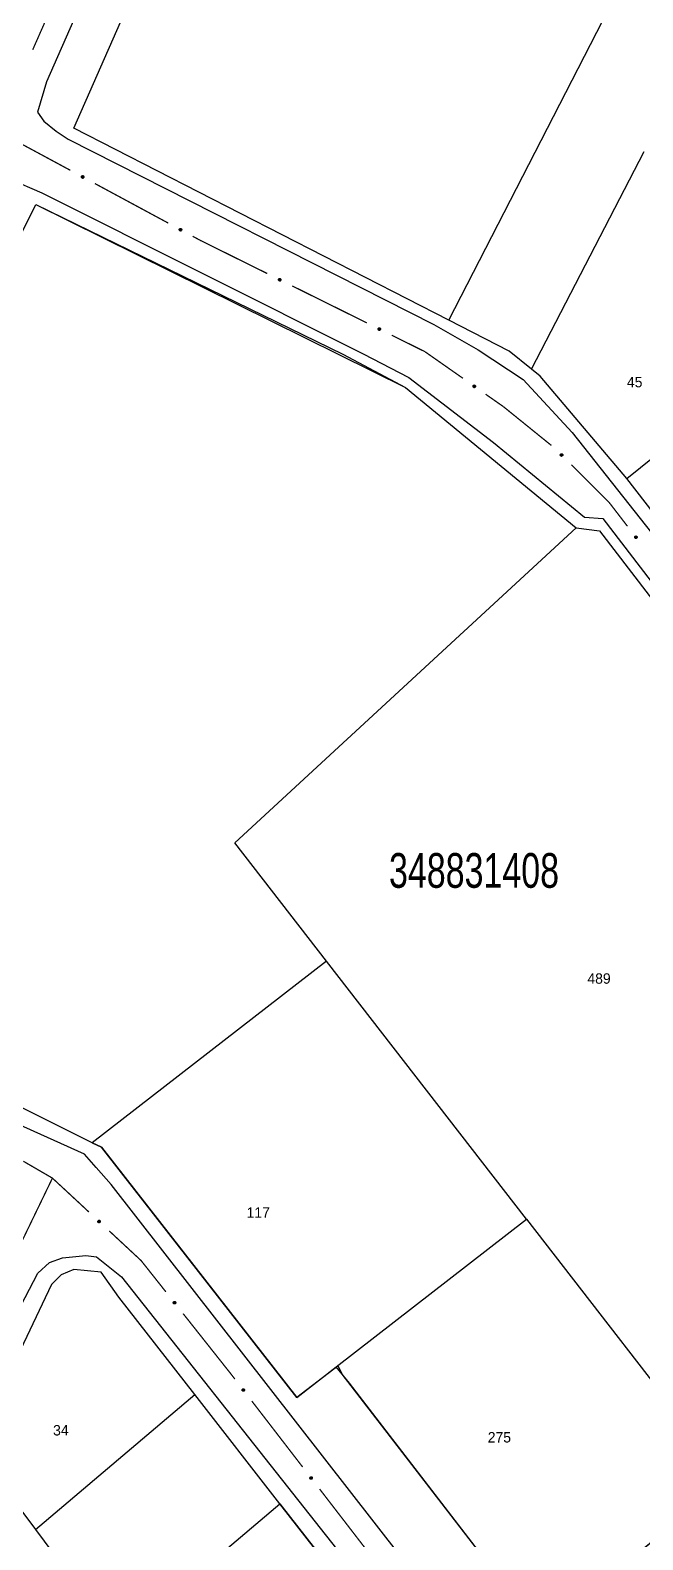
# Model space of a CAD drawing. Extents: x 200123 to 201542, y 4839549 to 4841240.
# Drawn here: x 200567.7 to 200655.9, y 4840266.9 to 4840484.2 of the extents above; entities that cross this region are included whole.
import ezdxf
from ezdxf.enums import TextEntityAlignment as Align

# ---------------------------------------------------------------- set-up
doc = ezdxf.new("R2010")
doc.units = 0
doc.header["$LTSCALE"] = 1.5
doc.header["$MEASUREMENT"] = 0
for name, color, linetype in [('CD_MALHA_LOTES', 7, 'CONTINUOUS'), ('CD_TXT_QUADRA', 2, 'CONTINUOUS'), ('RU-QUADRA', 210, 'CONTINUOUS'), ('SV-EIXO-RUA-PAV', 20, 'CONTINUOUS'), ('SV-RUA-PAVIM', 7, 'CONTINUOUS'), ('Th_NmrPort', 1, 'CONTINUOUS')]:
    doc.layers.add(name, color=color, linetype=linetype)
doc.styles.add('ARIAL', font='ARIAL.SHX')

msp = doc.modelspace()

# ---------------------------------------------------------------- linework, layer by layer
at = {"layer": 'CD_MALHA_LOTES', "linetype": 'Continuous', "flags": 128}
for points in [[(200573.97, 4840470.11), (200636.53, 4840612.3), (200637.14, 4840612.59), (200638.33, 4840612.62), (200684.7, 4840552.99)], [(200627.92, 4840442.46), (200684.7, 4840552.99)], [(200627.92, 4840442.46), (200573.97, 4840470.11)], [(200639.84, 4840435.39), (200656.03, 4840466.74)], [(200576.62, 4840324.04), (200516.1, 4840354.19), (200568.51, 4840459.1), (200612.67, 4840437.56), (200621.71, 4840432.75), (200646.24, 4840412.58)], [(200639.84, 4840435.39), (200636.6, 4840438.01), (200627.92, 4840442.46)], [(200653.56, 4840419.68), (200680.14, 4840441.06)], [(200653.56, 4840419.68), (200641.09, 4840434.39), (200639.84, 4840435.39)], [(200659.99, 4840411.38), (200653.56, 4840419.68)], [(200597.13, 4840367.2), (200646.24, 4840412.58)], [(200646.24, 4840412.58), (200649.6, 4840412.13), (200721.24, 4840318.82), (200670.9, 4840277.71), (200668.11, 4840275.45)], [(200610.33, 4840350.17), (200597.13, 4840367.2)], [(200610.33, 4840350.17), (200576.62, 4840324.04)], [(200639.12, 4840313.03), (200610.33, 4840350.17)], [(200576.62, 4840324.04), (200577.93, 4840323.39), (200606.04, 4840287.34)], [(200611.73, 4840291.76), (200639.12, 4840313.03)], [(200639.12, 4840313.03), (200667, 4840277.05)], [(200591.36, 4840287.81), (200580.44, 4840301.82), (200577.91, 4840305.38), (200573.98, 4840305.79), (200572.17, 4840305.04), (200570.75, 4840303.61), (200559.6, 4840280.18), (200568.43, 4840268.34)], [(200606.04, 4840287.34), (200611.73, 4840291.76)], [(200668.11, 4840275.45), (200644, 4840255.9), (200638.32, 4840257.35), (200613.66, 4840289.42), (200611.73, 4840291.76)], [(200568.43, 4840268.34), (200591.36, 4840287.81)], [(200603.64, 4840272.05), (200591.36, 4840287.81)], [(200580.36, 4840252.33), (200603.64, 4840272.05)], [(200603.64, 4840272.05), (200617.16, 4840254.71)], [(200568.43, 4840268.34), (200580.36, 4840252.33)]]:
    msp.add_lwpolyline(points, dxfattribs=at)
at = {"layer": 'RU-QUADRA', "linetype": 'Continuous', "flags": 128}
for points in [[(200763.36, 4840452.32), (200802.84, 4840399.58), (200751.22, 4840357.94), (200756.11, 4840351.9), (200744.6, 4840342.23), (200725.32, 4840327.11), (200682.28, 4840382.63), (200667.93, 4840401.14), (200659.99, 4840411.38), (200653.56, 4840419.68), (200641.09, 4840434.39), (200639.84, 4840435.39), (200636.6, 4840438.01), (200627.92, 4840442.46), (200573.97, 4840470.11), (200636.53, 4840612.3), (200637.14, 4840612.59), (200638.33, 4840612.62), (200684.7, 4840552.99), (200701.37, 4840530.22), (200741.81, 4840479.4), (200750.14, 4840468.94), (200753.98, 4840464.1)], [(200721.24, 4840318.82), (200670.9, 4840277.71), (200644, 4840255.9), (200638.32, 4840257.35), (200612.58, 4840290.74), (200612.03, 4840291.93), (200606.04, 4840287.34), (200580.82, 4840319.69), (200577.93, 4840323.39), (200576.62, 4840324.04), (200516.1, 4840354.19), (200568.51, 4840459.1), (200621.71, 4840432.75), (200646.24, 4840412.58), (200649.6, 4840412.13)], [(200559.6, 4840280.18), (200568.43, 4840268.34), (200580.36, 4840252.33), (200593.49, 4840234.73), (200607.81, 4840215.52), (200631.9, 4840235.79), (200617.16, 4840254.71), (200603.64, 4840272.05), (200591.36, 4840287.81), (200580.44, 4840301.82), (200577.91, 4840305.38), (200573.98, 4840305.79), (200572.17, 4840305.04), (200570.75, 4840303.61)]]:
    msp.add_lwpolyline(points, close=True, dxfattribs=at)
at = {"layer": 'SV-EIXO-RUA-PAV', "const_width": 0.18}
for points in [[(200568.051739, 4840481.393179), (200572.892442, 4840492.373507)], [(200562.91, 4840469.73), (200573.47206, 4840464.034135)], [(200576.992747, 4840462.135513), (200587.554807, 4840456.439648)], [(200591.075494, 4840454.541026), (200591.955666, 4840454.066371)], [(200591.955666, 4840454.066371), (200592.19, 4840453.94)], [(200592.19, 4840453.94), (200601.807186, 4840449.173092)], [(200605.391086, 4840447.396675), (200616.142789, 4840442.067426)], [(200619.726689, 4840440.291009), (200624.206565, 4840438.070489)], [(200624.206565, 4840438.070489), (200624.49, 4840437.93)], [(200624.49, 4840437.93), (200629.963423, 4840434.094256)], [(200633.239127, 4840431.798661), (200635.695906, 4840430.076964)], [(200635.695906, 4840430.076964), (200635.82, 4840429.99)], [(200635.82, 4840429.99), (200642.697642, 4840424.422827)], [(200645.571723, 4840421.645281), (200650.518319, 4840416.692384)], [(200650.518319, 4840416.692384), (200651.07, 4840416.14)], [(200651.07, 4840416.14), (200653.640998, 4840412.794476)], [(200570.89, 4840318.94), (200566.710631, 4840321.369351)], [(200570.89, 4840318.94), (200565.669108, 4840308.135266)], [(200571.011596, 4840318.827194), (200570.89, 4840318.94)], [(200574.21, 4840315.86), (200571.011596, 4840318.827194)], [(200574.67632, 4840315.425755), (200574.21, 4840315.86)], [(200576.139975, 4840314.062775), (200574.67632, 4840315.425755)], [(200583.66, 4840307.06), (200579.067284, 4840311.336815)], [(200584.109676, 4840306.492172), (200583.66, 4840307.06)], [(200587.213805, 4840302.572429), (200584.109676, 4840306.492172)], [(200596.6, 4840290.72), (200589.697108, 4840299.436635)], [(200597.137719, 4840290.021989), (200596.6, 4840290.72)], [(200606.902071, 4840277.346918), (200599.578807, 4840286.853221)], [(200616.666422, 4840264.671847), (200609.343159, 4840274.17815)]]:
    msp.add_lwpolyline(points, dxfattribs=at)
at = {"layer": 'SV-EIXO-RUA-PAV'}
for points in [[(200575.158191, 4840463.249912), (200575.204842, 4840463.264599), (200575.247939, 4840463.267682), (200575.284625, 4840463.259907), (200575.315252, 4840463.244584), (200575.344819, 4840463.225378), (200575.370356, 4840463.199439), (200575.392323, 4840463.16437), (200575.407384, 4840463.117676), (200575.407641, 4840463.073319), (200575.401943, 4840463.036945), (200575.387803, 4840463.004089), (200575.368665, 4840462.975679), (200575.340843, 4840462.950043), (200575.305086, 4840462.928129), (200575.257767, 4840462.91412), (200575.215495, 4840462.911388), (200575.180208, 4840462.91984), (200575.147267, 4840462.934264), (200575.117317, 4840462.954233), (200575.092395, 4840462.97984), (200575.070396, 4840463.015881), (200575.057189, 4840463.062768), (200575.053982, 4840463.104899), (200575.061936, 4840463.140295), (200575.076867, 4840463.172406), (200575.095769, 4840463.202295), (200575.120776, 4840463.229052), (200575.158191, 4840463.249912)], [(200589.240938, 4840455.655425), (200589.287589, 4840455.670112), (200589.330687, 4840455.673195), (200589.367372, 4840455.66542), (200589.397999, 4840455.650097), (200589.427566, 4840455.630891), (200589.453103, 4840455.604951), (200589.47507, 4840455.569883), (200589.490131, 4840455.523189), (200589.490388, 4840455.478832), (200589.48469, 4840455.442458), (200589.47055, 4840455.409602), (200589.451412, 4840455.381192), (200589.42359, 4840455.355556), (200589.387834, 4840455.333642), (200589.340514, 4840455.319633), (200589.298242, 4840455.316901), (200589.262955, 4840455.325353), (200589.230014, 4840455.339777), (200589.200064, 4840455.359746), (200589.175142, 4840455.385353), (200589.153143, 4840455.421394), (200589.139936, 4840455.468281), (200589.136729, 4840455.510412), (200589.144683, 4840455.545808), (200589.159614, 4840455.577919), (200589.178516, 4840455.607808), (200589.203523, 4840455.634565), (200589.240938, 4840455.655425)], [(200603.519289, 4840448.447322), (200603.565408, 4840448.463604), (200603.608374, 4840448.468167), (200603.645305, 4840448.461659), (200603.676441, 4840448.447398), (200603.706651, 4840448.429221), (200603.733065, 4840448.404175), (200603.756225, 4840448.369882), (200603.772883, 4840448.323733), (200603.774665, 4840448.279412), (200603.770221, 4840448.242863), (200603.75722, 4840448.20954), (200603.73907, 4840448.180489), (200603.712146, 4840448.153911), (200603.677165, 4840448.13078), (200603.630355, 4840448.115153), (200603.588202, 4840448.110968), (200603.552645, 4840448.118202), (200603.519228, 4840448.131484), (200603.488608, 4840448.150411), (200603.462821, 4840448.175147), (200603.439595, 4840448.210409), (200603.424783, 4840448.256815), (200603.420129, 4840448.29881), (200603.426861, 4840448.334459), (200603.440679, 4840448.367064), (200603.458542, 4840448.397586), (200603.482614, 4840448.425187), (200603.519289, 4840448.447322)], [(200617.854892, 4840441.341656), (200617.901011, 4840441.357938), (200617.943977, 4840441.362502), (200617.980908, 4840441.355993), (200618.012044, 4840441.341732), (200618.042254, 4840441.323555), (200618.068668, 4840441.298509), (200618.091828, 4840441.264216), (200618.108486, 4840441.218068), (200618.110268, 4840441.173746), (200618.105824, 4840441.137197), (200618.092823, 4840441.103875), (200618.074673, 4840441.074823), (200618.047749, 4840441.048245), (200618.012768, 4840441.025115), (200617.965958, 4840441.009487), (200617.923805, 4840441.005302), (200617.888248, 4840441.012536), (200617.854831, 4840441.025818), (200617.824211, 4840441.044745), (200617.798424, 4840441.069481), (200617.775198, 4840441.104744), (200617.760386, 4840441.151149), (200617.755732, 4840441.193144), (200617.762464, 4840441.228793), (200617.776282, 4840441.261398), (200617.794145, 4840441.29192), (200617.818217, 4840441.319521), (200617.854892, 4840441.341656)], [(200631.546786, 4840433.119065), (200631.59483, 4840433.12822), (200631.637994, 4840433.126264), (200631.673525, 4840433.114272), (200631.702159, 4840433.095487), (200631.729289, 4840433.07297), (200631.751633, 4840433.044233), (200631.769367, 4840433.006845), (200631.77889, 4840432.958715), (200631.773981, 4840432.91463), (200631.764087, 4840432.879167), (200631.746218, 4840432.848181), (200631.723902, 4840432.822192), (200631.693285, 4840432.799969), (200631.655221, 4840432.782367), (200631.606592, 4840432.773963), (200631.564289, 4840432.776171), (200631.530226, 4840432.788673), (200631.499189, 4840432.806834), (200631.471767, 4840432.830154), (200631.449996, 4840432.858489), (200631.432342, 4840432.896846), (200631.424684, 4840432.944952), (200631.426404, 4840432.987169), (200631.438424, 4840433.021399), (200631.456992, 4840433.051553), (200631.479245, 4840433.079038), (200631.507197, 4840433.102702), (200631.546786, 4840433.119065)], [(200644.134766, 4840423.239846), (200644.183669, 4840423.240508), (200644.225835, 4840423.231076), (200644.25874, 4840423.213088), (200644.283671, 4840423.18961), (200644.306473, 4840423.162718), (200644.323479, 4840423.130534), (200644.334442, 4840423.090632), (200644.335451, 4840423.04158), (200644.32295, 4840422.99902), (200644.30704, 4840422.965817), (200644.284056, 4840422.93841), (200644.257561, 4840422.916697), (200644.223546, 4840422.900137), (200644.183001, 4840422.889422), (200644.133652, 4840422.889602), (200644.092377, 4840422.899132), (200644.061007, 4840422.917367), (200644.0336, 4840422.940648), (200644.010651, 4840422.968382), (200643.994139, 4840423.00007), (200643.983424, 4840423.040913), (200643.984247, 4840423.089618), (200643.993282, 4840423.130893), (200644.011072, 4840423.16251), (200644.0346, 4840423.188977), (200644.061294, 4840423.212174), (200644.092934, 4840423.230616), (200644.134766, 4840423.239846)], [(200654.859413, 4840411.389661), (200654.907993, 4840411.384001), (200654.948587, 4840411.369202), (200654.978892, 4840411.347114), (200655.000583, 4840411.320612), (200655.019719, 4840411.291001), (200655.032426, 4840411.256889), (200655.038143, 4840411.215906), (200655.032807, 4840411.167134), (200655.014914, 4840411.126545), (200654.994848, 4840411.095676), (200654.968516, 4840411.071467), (200654.939439, 4840411.053359), (200654.903569, 4840411.041331), (200654.86198, 4840411.035943), (200654.813067, 4840411.042496), (200654.773369, 4840411.057277), (200654.744618, 4840411.079412), (200654.720448, 4840411.106038), (200654.701273, 4840411.136503), (200654.688993, 4840411.17006), (200654.683643, 4840411.211944), (200654.690751, 4840411.260134), (200654.705041, 4840411.299897), (200654.726766, 4840411.328952), (200654.753516, 4840411.352157), (200654.782982, 4840411.371712), (200654.81674, 4840411.385913), (200654.859413, 4840411.389661)], [(200577.63376, 4840312.521318), (200577.584912, 4840312.518885), (200577.542432, 4840312.526782), (200577.508898, 4840312.543567), (200577.483132, 4840312.566126), (200577.459371, 4840312.592174), (200577.44121, 4840312.623721), (200577.428808, 4840312.663199), (200577.426024, 4840312.712183), (200577.436974, 4840312.755168), (200577.45167, 4840312.788925), (200577.473647, 4840312.817147), (200577.499338, 4840312.839805), (200577.532731, 4840312.857587), (200577.572861, 4840312.869764), (200577.622184, 4840312.871372), (200577.663777, 4840312.863344), (200577.695787, 4840312.846257), (200577.724019, 4840312.823984), (200577.747958, 4840312.797101), (200577.765607, 4840312.766031), (200577.777795, 4840312.725604), (200577.778737, 4840312.676901), (200577.771204, 4840312.635325), (200577.754571, 4840312.603084), (200577.732017, 4840312.575783), (200577.706181, 4840312.551634), (200577.67523, 4840312.532057), (200577.63376, 4840312.521318)], [(200588.458359, 4840300.823553), (200588.409702, 4840300.828506), (200588.368897, 4840300.842712), (200588.338273, 4840300.864356), (200588.316199, 4840300.890539), (200588.296633, 4840300.919868), (200588.283431, 4840300.953791), (200588.277117, 4840300.994687), (200588.281743, 4840301.043532), (200588.299043, 4840301.084377), (200588.318656, 4840301.115535), (200588.344633, 4840301.140124), (200588.373444, 4840301.158654), (200588.409134, 4840301.171203), (200588.450641, 4840301.177196), (200588.499643, 4840301.171357), (200588.539553, 4840301.157155), (200588.568623, 4840301.135442), (200588.593179, 4840301.10917), (200588.612795, 4840301.078988), (200588.625563, 4840301.045614), (200588.631522, 4840301.003812), (200588.625117, 4840300.955523), (200588.611407, 4840300.915557), (200588.590108, 4840300.886189), (200588.563699, 4840300.862596), (200588.534521, 4840300.842614), (200588.500973, 4840300.827923), (200588.458359, 4840300.823553)], [(200598.358742, 4840288.256604), (200598.310156, 4840288.262207), (200598.269544, 4840288.276959), (200598.239213, 4840288.299011), (200598.217491, 4840288.325487), (200598.19832, 4840288.355076), (200598.185573, 4840288.389172), (200598.179808, 4840288.43015), (200598.185087, 4840288.478928), (200598.202933, 4840288.519537), (200598.222962, 4840288.55043), (200598.249265, 4840288.57467), (200598.278321, 4840288.592812), (200598.314177, 4840288.604882), (200598.35576, 4840288.610319), (200598.40468, 4840288.603823), (200598.444395, 4840288.589089), (200598.473173, 4840288.566988), (200598.497374, 4840288.54039), (200598.516584, 4840288.509947), (200598.528904, 4840288.476406), (200598.534303, 4840288.434528), (200598.527252, 4840288.386329), (200598.513008, 4840288.34655), (200598.491318, 4840288.317469), (200598.464595, 4840288.294233), (200598.435152, 4840288.274643), (200598.401411, 4840288.260403), (200598.358742, 4840288.256604)], [(200608.123094, 4840275.581532), (200608.074508, 4840275.587136), (200608.033896, 4840275.601887), (200608.003565, 4840275.62394), (200607.981843, 4840275.650416), (200607.962672, 4840275.680005), (200607.949925, 4840275.714101), (200607.94416, 4840275.755078), (200607.949439, 4840275.803856), (200607.967284, 4840275.844466), (200607.987313, 4840275.875359), (200608.013617, 4840275.899598), (200608.042673, 4840275.917741), (200608.078529, 4840275.92981), (200608.120112, 4840275.935247), (200608.169032, 4840275.928752), (200608.208747, 4840275.914017), (200608.237525, 4840275.891917), (200608.261726, 4840275.865319), (200608.280936, 4840275.834876), (200608.293256, 4840275.801334), (200608.298655, 4840275.759456), (200608.291604, 4840275.711257), (200608.27736, 4840275.671478), (200608.25567, 4840275.642398), (200608.228947, 4840275.619161), (200608.199503, 4840275.599572), (200608.165762, 4840275.585331), (200608.123094, 4840275.581532)]]:
    msp.add_lwpolyline(points, close=True, dxfattribs=at)
for points in [[(200575.053982, 4840463.104899), (200575.368665, 4840462.975679)], [(200575.05702, 4840463.081922), (200575.350093, 4840462.964182)], [(200575.057189, 4840463.062768), (200575.340843, 4840462.950043)], [(200575.060649, 4840463.120273), (200575.37534, 4840462.990875)], [(200575.061936, 4840463.140295), (200575.387803, 4840463.004089)], [(200575.067898, 4840463.038848), (200575.320042, 4840462.94008)], [(200575.070396, 4840463.015881), (200575.305086, 4840462.928129)], [(200575.071483, 4840463.154737), (200575.392085, 4840463.019051)], [(200575.076867, 4840463.172406), (200575.401943, 4840463.036945)], [(200575.087372, 4840462.997341), (200575.274378, 4840462.924398)], [(200575.090171, 4840463.186517), (200575.401259, 4840463.059062)], [(200575.092395, 4840462.97984), (200575.257767, 4840462.91412)], [(200575.095769, 4840463.202295), (200575.407641, 4840463.073319)], [(200575.108977, 4840462.965536), (200575.230752, 4840462.915369)], [(200575.112368, 4840463.213304), (200575.403687, 4840463.098061)], [(200575.117317, 4840462.954233), (200575.215495, 4840462.911388)], [(200575.120776, 4840463.229052), (200575.407384, 4840463.117676)], [(200575.13937, 4840463.2375), (200575.395859, 4840463.14104)], [(200575.158191, 4840463.249912), (200575.392323, 4840463.16437)], [(200575.183927, 4840463.25688), (200575.37463, 4840463.185044)], [(200575.204842, 4840463.264599), (200575.370356, 4840463.199439)], [(200575.229402, 4840463.266462), (200575.349328, 4840463.215742)], [(200575.247939, 4840463.267682), (200575.344819, 4840463.225378)], [(200589.136729, 4840455.510412), (200589.451412, 4840455.381192)], [(200589.139767, 4840455.487435), (200589.43284, 4840455.369695)], [(200589.139936, 4840455.468281), (200589.42359, 4840455.355556)], [(200589.143396, 4840455.525786), (200589.458087, 4840455.396388)], [(200589.144683, 4840455.545808), (200589.47055, 4840455.409602)], [(200589.150645, 4840455.444361), (200589.402789, 4840455.345593)], [(200589.153143, 4840455.421394), (200589.387834, 4840455.333642)], [(200589.15423, 4840455.56025), (200589.474832, 4840455.424564)], [(200589.159614, 4840455.577919), (200589.48469, 4840455.442458)], [(200589.170119, 4840455.402854), (200589.357125, 4840455.329911)], [(200589.172919, 4840455.59203), (200589.484007, 4840455.464575)], [(200589.175142, 4840455.385353), (200589.340514, 4840455.319633)], [(200589.178516, 4840455.607808), (200589.490388, 4840455.478832)], [(200589.191725, 4840455.371049), (200589.313499, 4840455.320882)], [(200589.195116, 4840455.618817), (200589.486434, 4840455.503574)], [(200589.200064, 4840455.359746), (200589.298242, 4840455.316901)], [(200589.203523, 4840455.634565), (200589.490131, 4840455.523189)], [(200589.222117, 4840455.643013), (200589.478606, 4840455.546553)], [(200589.240938, 4840455.655425), (200589.47507, 4840455.569883)], [(200589.266674, 4840455.662393), (200589.457378, 4840455.590557)], [(200589.287589, 4840455.670112), (200589.453103, 4840455.604951)], [(200589.312149, 4840455.671975), (200589.432075, 4840455.621255)], [(200589.330687, 4840455.673195), (200589.427566, 4840455.630891)], [(200603.420129, 4840448.29881), (200603.73907, 4840448.180489)], [(200603.423956, 4840448.275951), (200603.720905, 4840448.16836)], [(200603.424783, 4840448.256815), (200603.712146, 4840448.153911)], [(200603.426263, 4840448.314404), (200603.745218, 4840448.195906)], [(200603.426861, 4840448.334459), (200603.75722, 4840448.20954)], [(200603.435906, 4840448.349221), (200603.760985, 4840448.224641)], [(200603.436309, 4840448.233278), (200603.691701, 4840448.143239)], [(200603.439595, 4840448.210409), (200603.677165, 4840448.13078)], [(200603.440679, 4840448.367064), (200603.770221, 4840448.242863)], [(200603.45349, 4840448.381625), (200603.768778, 4840448.264944)], [(200603.457199, 4840448.192464), (200603.646603, 4840448.125996)], [(200603.458542, 4840448.397586), (200603.774665, 4840448.279412)], [(200603.462821, 4840448.175147), (200603.630355, 4840448.115153)], [(200603.474753, 4840448.409159), (200603.769863, 4840448.304003)], [(200603.479885, 4840448.161421), (200603.603313, 4840448.115472)], [(200603.482614, 4840448.425187), (200603.772883, 4840448.323733)], [(200603.488608, 4840448.150411), (200603.588202, 4840448.110968)], [(200603.500906, 4840448.43427), (200603.760561, 4840448.346687)], [(200603.519289, 4840448.447322), (200603.756225, 4840448.369882)], [(200603.54477, 4840448.45517), (200603.737832, 4840448.389935)], [(200603.565408, 4840448.463604), (200603.733065, 4840448.404175)], [(200603.589889, 4840448.466311), (200603.711488, 4840448.419745)], [(200603.608374, 4840448.468167), (200603.706651, 4840448.429221)], [(200617.755732, 4840441.193144), (200618.074673, 4840441.074823)], [(200617.759559, 4840441.170285), (200618.056508, 4840441.062695)], [(200617.760386, 4840441.151149), (200618.047749, 4840441.048245)], [(200617.761866, 4840441.208738), (200618.080821, 4840441.09024)], [(200617.762464, 4840441.228793), (200618.092823, 4840441.103875)], [(200617.771509, 4840441.243555), (200618.096588, 4840441.118976)], [(200617.771912, 4840441.127612), (200618.027303, 4840441.037574)], [(200617.775198, 4840441.104744), (200618.012768, 4840441.025115)], [(200617.776282, 4840441.261398), (200618.105824, 4840441.137197)], [(200617.789093, 4840441.275959), (200618.104381, 4840441.159278)], [(200617.792802, 4840441.086798), (200617.982206, 4840441.02033)], [(200617.794145, 4840441.29192), (200618.110268, 4840441.173746)], [(200617.798424, 4840441.069481), (200617.965958, 4840441.009487)], [(200617.810356, 4840441.303493), (200618.105466, 4840441.198337)], [(200617.815488, 4840441.055755), (200617.938916, 4840441.009806)], [(200617.818217, 4840441.319521), (200618.108486, 4840441.218068)], [(200617.824211, 4840441.044745), (200617.923805, 4840441.005302)], [(200617.836509, 4840441.328604), (200618.096164, 4840441.241021)], [(200617.854892, 4840441.341656), (200618.091828, 4840441.264216)], [(200617.880373, 4840441.349504), (200618.073435, 4840441.284269)], [(200617.901011, 4840441.357938), (200618.068668, 4840441.298509)], [(200617.925492, 4840441.360645), (200618.047091, 4840441.314079)], [(200617.943977, 4840441.362502), (200618.042254, 4840441.323555)], [(200631.424684, 4840432.944952), (200631.693285, 4840432.799969)], [(200631.426404, 4840432.987169), (200631.723902, 4840432.822192)], [(200631.426746, 4840432.963995), (200631.704118, 4840432.812936)], [(200631.432342, 4840432.896846), (200631.655221, 4840432.782367)], [(200631.432535, 4840432.919948), (200631.671466, 4840432.792496)], [(200631.434815, 4840433.001662), (200631.732301, 4840432.836508)], [(200631.438424, 4840433.021399), (200631.746218, 4840432.848181)], [(200631.447044, 4840432.876455), (200631.624287, 4840432.782237)], [(200631.449588, 4840433.034631), (200631.752213, 4840432.862543)], [(200631.449996, 4840432.858489), (200631.606592, 4840432.773963)], [(200631.456992, 4840433.051553), (200631.764087, 4840432.879167)], [(200631.4648, 4840432.842351), (200631.579906, 4840432.778348)], [(200631.471767, 4840432.830154), (200631.564289, 4840432.776171)], [(200631.471849, 4840433.064019), (200631.765983, 4840432.901214)], [(200631.479245, 4840433.079038), (200631.773981, 4840432.91463)], [(200631.497014, 4840433.08804), (200631.772934, 4840432.939664)], [(200631.507197, 4840433.102702), (200631.77889, 4840432.958715)], [(200631.526648, 4840433.108928), (200631.770163, 4840432.983262)], [(200631.546786, 4840433.119065), (200631.769367, 4840433.006845)], [(200631.573159, 4840433.122988), (200631.754202, 4840433.029439)], [(200631.59483, 4840433.12822), (200631.751633, 4840433.044233)], [(200631.61944, 4840433.127211), (200631.732645, 4840433.062874)], [(200631.637994, 4840433.126264), (200631.729289, 4840433.07297)], [(200643.983424, 4840423.040913), (200644.183001, 4840422.889422)], [(200643.984247, 4840423.089618), (200644.223546, 4840422.900137)], [(200643.987631, 4840423.063629), (200644.20076, 4840422.896572)], [(200643.989589, 4840423.108012), (200644.236469, 4840422.911023)], [(200643.993282, 4840423.130893), (200644.257561, 4840422.916697)], [(200643.994139, 4840423.00007), (200644.133652, 4840422.889602)], [(200643.994357, 4840423.018276), (200644.152515, 4840422.894673)], [(200644.004085, 4840423.143702), (200644.268321, 4840422.929335)], [(200644.005912, 4840422.981604), (200644.108134, 4840422.898561)], [(200644.010651, 4840422.968382), (200644.092377, 4840422.899132)], [(200644.011072, 4840423.16251), (200644.284056, 4840422.93841)], [(200644.024366, 4840423.1736), (200644.292457, 4840422.951511)], [(200644.0346, 4840423.188977), (200644.30704, 4840422.965817)], [(200644.051398, 4840423.19867), (200644.312742, 4840422.987198)], [(200644.061294, 4840423.212174), (200644.32295, 4840422.99902)], [(200644.080356, 4840423.217948), (200644.326273, 4840423.023854)], [(200644.092934, 4840423.230616), (200644.335451, 4840423.04158)], [(200644.113172, 4840423.233365), (200644.331125, 4840423.06727)], [(200644.134766, 4840423.239846), (200644.334442, 4840423.090632)], [(200644.161418, 4840423.239124), (200644.323437, 4840423.115518)], [(200644.183669, 4840423.240508), (200644.323479, 4840423.130534)], [(200644.207729, 4840423.235235), (200644.308022, 4840423.152193)], [(200644.225835, 4840423.231076), (200644.306473, 4840423.162718)], [(200654.683643, 4840411.211944), (200654.86198, 4840411.035943)], [(200654.688993, 4840411.17006), (200654.813067, 4840411.042496)], [(200654.69075, 4840411.233927), (200654.880514, 4840411.040739)], [(200654.690751, 4840411.260134), (200654.903569, 4840411.041331)], [(200654.69156, 4840411.188085), (200654.832428, 4840411.045088)], [(200654.698281, 4840411.150228), (200654.788921, 4840411.054676)], [(200654.698424, 4840411.277684), (200654.91779, 4840411.050456)], [(200654.701273, 4840411.136503), (200654.773369, 4840411.057277)], [(200654.705041, 4840411.299897), (200654.939439, 4840411.053359)], [(200654.717408, 4840411.311204), (200654.951741, 4840411.0645)], [(200654.726766, 4840411.328952), (200654.968516, 4840411.071467)], [(200654.741382, 4840411.338231), (200654.978539, 4840411.083373)], [(200654.753516, 4840411.352157), (200654.994848, 4840411.095676)], [(200654.771426, 4840411.359599), (200655.003264, 4840411.116141)], [(200654.782982, 4840411.371712), (200655.014914, 4840411.126545)], [(200654.802631, 4840411.374976), (200655.021417, 4840411.150742)], [(200654.81674, 4840411.385913), (200655.032807, 4840411.167134)], [(200654.837163, 4840411.386025), (200655.031836, 4840411.193168)], [(200654.859413, 4840411.389661), (200655.038143, 4840411.215906)], [(200654.885749, 4840411.385503), (200655.030444, 4840411.242005)], [(200654.907993, 4840411.384001), (200655.032426, 4840411.256889)], [(200654.93117, 4840411.375664), (200655.019896, 4840411.280363)], [(200654.948587, 4840411.369202), (200655.019719, 4840411.291001)], [(200577.67523, 4840312.532057), (200577.426024, 4840312.712183)], [(200577.63376, 4840312.521318), (200577.428808, 4840312.663199)], [(200577.655105, 4840312.528576), (200577.431277, 4840312.686666)], [(200577.68734, 4840312.545172), (200577.434553, 4840312.730229)], [(200577.706181, 4840312.551634), (200577.436974, 4840312.755168)], [(200577.607099, 4840312.521074), (200577.440708, 4840312.638728)], [(200577.584912, 4840312.518885), (200577.44121, 4840312.623721)], [(200577.715581, 4840312.565487), (200577.446747, 4840312.767352)], [(200577.732017, 4840312.575783), (200577.45167, 4840312.788925)], [(200577.560677, 4840312.523282), (200577.457441, 4840312.602636)], [(200577.542432, 4840312.526782), (200577.459371, 4840312.592174)], [(200577.741687, 4840312.59152), (200577.465726, 4840312.80375)], [(200577.754571, 4840312.603084), (200577.473647, 4840312.817147)], [(200577.760872, 4840312.622133), (200577.489042, 4840312.826786)], [(200577.771204, 4840312.635325), (200577.499338, 4840312.839805)], [(200577.774065, 4840312.658325), (200577.52021, 4840312.846241)], [(200577.778737, 4840312.676901), (200577.532731, 4840312.857587)], [(200577.774413, 4840312.702749), (200577.555372, 4840312.861975)], [(200577.777795, 4840312.725604), (200577.572861, 4840312.869764)], [(200577.766049, 4840312.747829), (200577.603516, 4840312.865621)], [(200577.765607, 4840312.766031), (200577.622184, 4840312.871372)], [(200577.753173, 4840312.784058), (200577.648009, 4840312.863343)], [(200577.747958, 4840312.797101), (200577.663777, 4840312.863344)], [(200588.458359, 4840300.823553), (200588.277117, 4840300.994687)], [(200588.500973, 4840300.827923), (200588.281743, 4840301.043532)], [(200588.480554, 4840300.827514), (200588.283093, 4840301.017514)], [(200588.409702, 4840300.828506), (200588.283431, 4840300.953791)], [(200588.431965, 4840300.827328), (200588.285196, 4840300.968703)], [(200588.514921, 4840300.839064), (200588.292893, 4840301.060087)], [(200588.386406, 4840300.836503), (200588.296301, 4840300.930502)], [(200588.368897, 4840300.842712), (200588.296633, 4840300.919868)], [(200588.534521, 4840300.842614), (200588.299043, 4840301.084377)], [(200588.5459, 4840300.854894), (200588.31054, 4840301.094949)], [(200588.563699, 4840300.862596), (200588.318656, 4840301.115535)], [(200588.575629, 4840300.876697), (200588.334785, 4840301.128073)], [(200588.590108, 4840300.886189), (200588.344633, 4840301.140124)], [(200588.599206, 4840300.904071), (200588.361305, 4840301.147335)], [(200588.611407, 4840300.915557), (200588.373444, 4840301.158654)], [(200588.6177, 4840300.937863), (200588.395048, 4840301.161872)], [(200588.625117, 4840300.955523), (200588.409134, 4840301.171203)], [(200588.624737, 4840300.981728), (200588.432179, 4840301.172131)], [(200588.631522, 4840301.003812), (200588.450641, 4840301.177196)], [(200588.623258, 4840301.027553), (200588.480322, 4840301.168483)], [(200588.625563, 4840301.045614), (200588.499643, 4840301.171357)], [(200588.615986, 4840301.065309), (200588.523965, 4840301.15953)], [(200588.612795, 4840301.078988), (200588.539553, 4840301.157155)], [(200598.358742, 4840288.256604), (200598.179808, 4840288.43015)], [(200598.401411, 4840288.260403), (200598.185087, 4840288.478928)], [(200598.310156, 4840288.262207), (200598.185573, 4840288.389172)], [(200598.380988, 4840288.260267), (200598.186089, 4840288.452895)], [(200598.332401, 4840288.260731), (200598.187537, 4840288.404059)], [(200598.415506, 4840288.271356), (200598.196458, 4840288.495332)], [(200598.286969, 4840288.270516), (200598.198131, 4840288.365713)], [(200598.269544, 4840288.276959), (200598.19832, 4840288.355076)], [(200598.435152, 4840288.274643), (200598.202933, 4840288.519537)], [(200598.446694, 4840288.28677), (200598.21457, 4840288.529955)], [(200598.464595, 4840288.294233), (200598.222962, 4840288.55043)], [(200598.476713, 4840288.308172), (200598.239256, 4840288.562752)], [(200598.491318, 4840288.317469), (200598.249265, 4840288.57467)], [(200598.500654, 4840288.335228), (200598.266032, 4840288.581656)], [(200598.513008, 4840288.34655), (200598.278321, 4840288.592812)], [(200598.519599, 4840288.36877), (200598.299966, 4840288.59574)], [(200598.527252, 4840288.386329), (200598.314177, 4840288.604882)], [(200598.527222, 4840288.412536), (200598.337232, 4840288.605501)], [(200598.534303, 4840288.434528), (200598.35576, 4840288.610319)], [(200598.526358, 4840288.458377), (200598.385322, 4840288.601209)], [(200598.528904, 4840288.476406), (200598.40468, 4840288.603823)], [(200598.519592, 4840288.496227), (200598.428841, 4840288.591672)], [(200598.516584, 4840288.509947), (200598.444395, 4840288.589089)], [(200608.123094, 4840275.581532), (200607.94416, 4840275.755078)], [(200608.165762, 4840275.585331), (200607.949439, 4840275.803856)], [(200608.074508, 4840275.587136), (200607.949925, 4840275.714101)], [(200608.14534, 4840275.585195), (200607.95044, 4840275.777823)], [(200608.096753, 4840275.58566), (200607.951889, 4840275.728988)], [(200608.179858, 4840275.596285), (200607.96081, 4840275.820261)], [(200608.05132, 4840275.595445), (200607.962482, 4840275.690642)], [(200608.033896, 4840275.601887), (200607.962672, 4840275.680005)], [(200608.199503, 4840275.599572), (200607.967284, 4840275.844466)], [(200608.211046, 4840275.611698), (200607.978922, 4840275.854883)], [(200608.228947, 4840275.619161), (200607.987313, 4840275.875359)], [(200608.241065, 4840275.633101), (200608.003608, 4840275.88768)], [(200608.25567, 4840275.642398), (200608.013617, 4840275.899598)], [(200608.265006, 4840275.660157), (200608.030384, 4840275.906585)], [(200608.27736, 4840275.671478), (200608.042673, 4840275.917741)], [(200608.283951, 4840275.693698), (200608.064318, 4840275.920669)], [(200608.291604, 4840275.711257), (200608.078529, 4840275.92981)], [(200608.291574, 4840275.737465), (200608.101583, 4840275.93043)], [(200608.298655, 4840275.759456), (200608.120112, 4840275.935247)], [(200608.29071, 4840275.783306), (200608.149674, 4840275.926137)], [(200608.293256, 4840275.801334), (200608.169032, 4840275.928752)], [(200608.283944, 4840275.821155), (200608.193192, 4840275.916601)], [(200608.280936, 4840275.834876), (200608.208747, 4840275.914017)]]:
    msp.add_lwpolyline(points, dxfattribs=at)
at = {"layer": 'SV-RUA-PAVIM', "linetype": 'Continuous'}
for points in [[(200808.9, 4840398.63, 2.65), (200776.22, 4840439.94, 3.5), (200733.02, 4840494.08, 3.22), (200638.64, 4840615.78, 3), (200636.11, 4840617.44, 3), (200632.54, 4840617.04, 3), (200630.05, 4840613.2, 2.99), (200570.03, 4840476.79, 3.74), (200568.73, 4840472.41, 3.84), (200569.63, 4840471.13, 3.99), (200571.44, 4840469.69, 3.99), (200573.14, 4840468.53, 5.55), (200625.79, 4840441.84, 6.74), (200632.15, 4840438.17, 2.55), (200638.64, 4840433.92, 2.55), (200645.68, 4840426.3, 2.55), (200660.36, 4840407.71, 2.55), (200711.34, 4840340.64, 2.55), (200723.43, 4840325.86, 2.65), (200725.46, 4840324.55, 2.65), (200726.24, 4840324.42, 2.65), (200727.25, 4840324.62, 2.65), (200806.29, 4840389.69, 2.65)], [(200628.85, 4840254.43, 3.35), (200579.33, 4840318.04, 3.71), (200577.17, 4840320.49, 3.71), (200575.51, 4840322.38, 3.71), (200565.81, 4840326.76, 3.72), (200518.22, 4840350.45, 3.72), (200511.94, 4840353.9, 3.72), (200510.71, 4840355.38, 3.72), (200510.99, 4840357.64, 3.72), (200521.09, 4840377.6, 3.8), (200550.42, 4840436.39, 3.98), (200563.01, 4840461.68, 3.98), (200564.73, 4840462.82, 3.98), (200569.35, 4840460.8, 5.55), (200615.61, 4840437.61, 2.55), (200622.16, 4840434.22, 2.55), (200634.35, 4840424.84, 2.55), (200647.47, 4840414.1, 2.55), (200650.09, 4840413.93, 2.55), (200708.1, 4840338.27, 2.55), (200720.76, 4840321.77, 3.31), (200722.42, 4840319.22, 3.31), (200721.63, 4840317.48, 3.31), (200639.64, 4840251.45, 3.28)]]:
    msp.add_polyline3d(points, dxfattribs=at)
msp.add_polyline3d([(200567.77, 4840263.01, 2.96), (200557.52, 4840276.9, 2.96), (200557.02, 4840278.57, 2.96), (200556.7, 4840280.52, 2.96), (200557.91, 4840284.41, 2.96), (200568.79, 4840305.24, 2.98), (200570.48, 4840306.78, 3.19), (200572.33, 4840307.49, 3.42), (200575.69, 4840307.82, 3.63), (200577.24, 4840307.59, 3.63), (200580.85, 4840304.75, 3.64), (200633.29, 4840238.29, 3.29), (200634.03, 4840236.45, 3.27), (200633.91, 4840235.49, 3.27), (200632.47, 4840234.1, 3.27), (200607.79, 4840213.83, 2.81), (200605.47, 4840213.6, 2.81)], close=True, dxfattribs=at)

# ---------------------------------------------------------------- texts
at = {"layer": 'CD_TXT_QUADRA', "style": 'ARIAL', "width": 0.7}
msp.add_text('348831408', height=5, dxfattribs=at).set_placement((200619.33, 4840360.74))
at = {"layer": 'Th_NmrPort', "color": 1}
for s, p in [('45', (200653.569906, 4840433.545842)), ('489', (200647.880366, 4840347.679086)), ('117', (200598.840366, 4840313.989086)), ('34', (200570.985563, 4840282.641387)), ('275', (200633.540366, 4840281.629086))]:
    msp.add_text(s, height=1.5, dxfattribs=at).set_placement(p, align=Align.MIDDLE_LEFT)

doc.saveas('drawing.dxf')
